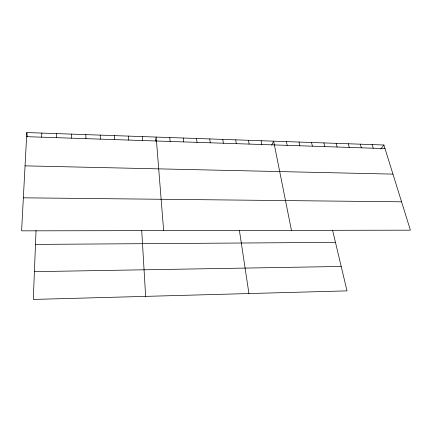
<?xml version="1.0" encoding="UTF-8"?>
<svg xmlns="http://www.w3.org/2000/svg" width="432" height="432" viewBox="0 0 432 432"><rect width="100%" height="100%" fill="white"/><g stroke="black" fill="none" stroke-linecap="round" stroke-linejoin="round"><path stroke-width="0.65" d="M71.334 138.164L71.361 134.114M56.592 137.673L56.678 133.601M41.677 137.176L41.834 133.083M36.04 230.488L33.307 299.435L347.02 290.876L332.57 230.224M26.822 132.565L21.6 230.845L410.4 230.18L383.891 145.006L26.822 132.565L27.275 136.431M155.401 141.021L156.163 137.068L163.642 230.602M271.69 145.184L273.634 141.161L291.449 230.386M380.824 149.045L383.891 145.006M34.409 271.652L341.204 266.458M35.489 244.409L335.464 242.374M23.355 197.818L401.571 201.809M25.051 165.861L392.953 174.118M26.6 136.674L385.015 148.613M372.136 144.596L373.221 148.219M360.261 144.18L361.309 147.825M348.262 143.764L349.272 147.425M336.145 143.343L337.111 147.02M323.897 142.916L324.826 146.61M311.526 142.484L312.412 146.194M299.025 142.047L299.867 145.778M286.394 141.61L287.194 145.357M261.117 140.729L261.824 144.509M248.47 140.287L249.134 144.088M235.694 139.844L236.309 143.662M239.398 230.38L248.935 293.555M222.782 139.39L223.349 143.23M209.741 138.937L210.26 142.792M196.555 138.478L197.024 142.349M183.233 138.013L183.654 141.907M169.771 137.543L170.138 141.453M142.409 136.593L142.668 140.54M141.707 230.245L145.638 296.374M128.509 136.107L128.714 140.076M114.453 135.616L114.604 139.606M100.246 135.119L100.337 139.131M85.887 134.622L85.914 138.65"/></g></svg>
